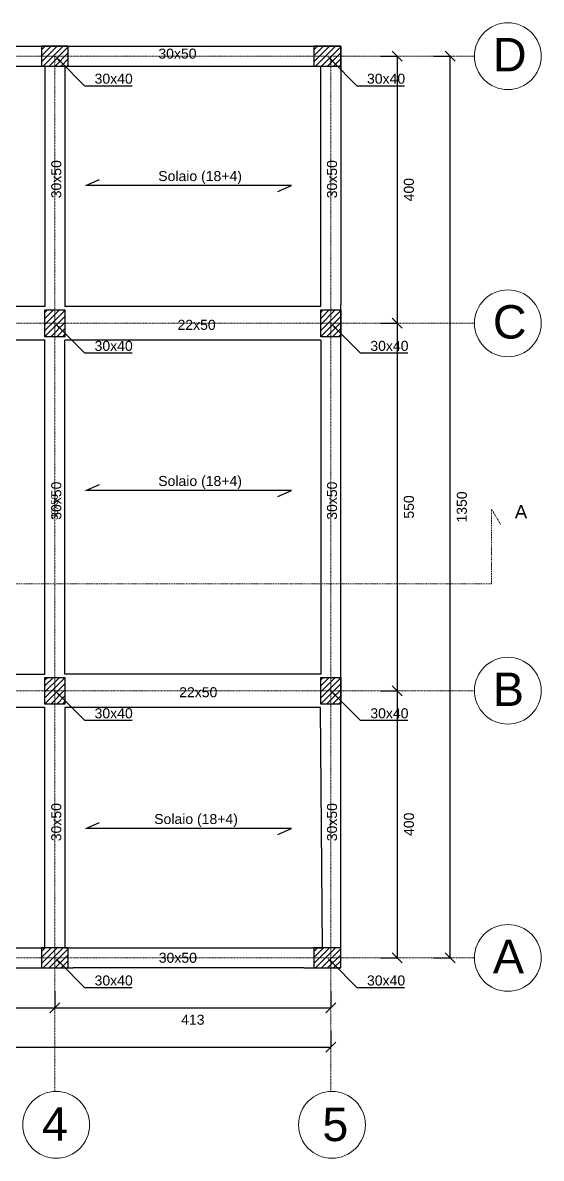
# Model space of a CAD drawing. Header units: millimetres. Extents: x -455371 to 117772, y -78417 to 116564.
# Drawn here: x -11645 to -3888, y -22450 to -5450 of the extents above; entities that cross this region are included whole.
import ezdxf
from ezdxf import colors
from ezdxf.entities.mleader import LeaderData, LeaderLine
from ezdxf.math import Vec2, Vec3

# ---------------------------------------------------------------- set-up
doc = ezdxf.new("R2010")
doc.units = ezdxf.units.MM
doc.linetypes.add('TRATTOPUNTO', pattern=[25.4, 12.7, -6.35, 0, -6.35])
doc.layers.get('0').update_dxf_attribs({"color": 255})
for name, color, linetype, lineweight in [('Cls', 7, 'Continuous', 25), ('fili fissi', 210, 'Continuous', 18), ('fili fissi tratteggiati', 210, 'TRATTOPUNTO', 18), ('quote', 5, 'Continuous', 15), ('Scritte', 7, 'Continuous', 15)]:
    doc.layers.add(name, color=color, linetype=linetype, lineweight=lineweight)
doc.layers.add('RETINI', color=253, linetype='Continuous')
doc.styles.get("Standard").update_dxf_attribs({"font": 'arial.ttf'})
doc.dimstyles.new('scala1 a 100', dxfattribs={"dimtxt": 150, "dimasz": 150, "dimexe": 0.18, "dimexo": 250, "dimgap": 100, "dimtad": 2, "dimdec": 0, "dimlfac": 0.1, "dimzin": 0, "dimdsep": 46, "dimtxsty": 'Standard', "dimblk": 'OBLIQUE', "dimcen": -100, "dimadec": 0, "dimazin": 0, "dimtfac": 1, "dimtdec": 0, "dimtofl": 0, "dimtmove": 0, "dimatfit": 3, "dimfxl": 250, "dimfxlon": 1, "dimtolj": 1, "dimtzin": 0, "dimarcsym": 0})

# ---------------------------------------------------------------- blocks, each defined once
blk = doc.blocks.new('_Oblique')
at = {"color": 0, "linetype": 'ByBlock', "lineweight": -2}
blk.add_line((-0.5, -0.5), (0.5, 0.5), dxfattribs=at)
blk = doc.blocks.new('*D2148')
at = {"layer": 'Defpoints', "color": 0, "transparency": 16777216}
for p in [(-6888, -5950), (-6888, -9950), (-6045, -9950)]:
    blk.add_point(p, dxfattribs=at)
at = {"layer": 'quote', "color": 0, "lineweight": -2, "transparency": 16777216}
for p, q in [((-6295, -5950), (-6045, -5950)), ((-6045, -5950), (-6045, -9950)), ((-6295, -9950), (-6045, -9950))]:
    blk.add_line(p, q, dxfattribs=at)
at = {"layer": 'quote', "color": 0, "lineweight": -2, "transparency": 16777216, "xscale": 150, "yscale": 150, "zscale": 150}
for p, rotation in [((-6045, -5950), 90), ((-6045, -9950), 270)]:
    blk.add_blockref('_Oblique', p, dxfattribs=dict(at, rotation=rotation))
at = {"layer": 'quote', "color": 0, "transparency": 16777216, "insert": (-5868, -7950), "char_height": 150, "attachment_point": 5, "rotation": 90}
blk.add_mtext('\\A1;400', dxfattribs=at)
blk = doc.blocks.new('*D2149')
at = {"layer": 'Defpoints', "color": 0, "transparency": 16777216}
for p in [(-6888, -9950), (-7038, -15450), (-6045, -15450)]:
    blk.add_point(p, dxfattribs=at)
at = {"layer": 'quote', "color": 0, "lineweight": -2, "transparency": 16777216}
for p, q in [((-6295, -9950), (-6045, -9950)), ((-6045, -9950), (-6045, -15450)), ((-6295, -15450), (-6045, -15450))]:
    blk.add_line(p, q, dxfattribs=at)
at = {"layer": 'quote', "color": 0, "lineweight": -2, "transparency": 16777216, "xscale": 150, "yscale": 150, "zscale": 150}
for p, rotation in [((-6045, -9950), 90), ((-6045, -15450), 270)]:
    blk.add_blockref('_Oblique', p, dxfattribs=dict(at, rotation=rotation))
at = {"layer": 'quote', "color": 0, "transparency": 16777216, "insert": (-5868, -12700), "char_height": 150, "attachment_point": 5, "rotation": 90}
blk.add_mtext('\\A1;550', dxfattribs=at)
blk = doc.blocks.new('*D2150')
at = {"layer": 'Defpoints', "color": 0, "transparency": 16777216}
for p in [(-7038, -15450), (-7038, -19450), (-6045, -19450)]:
    blk.add_point(p, dxfattribs=at)
at = {"layer": 'quote', "color": 0, "lineweight": -2, "transparency": 16777216}
for p, q in [((-6295, -15450), (-6045, -15450)), ((-6045, -15450), (-6045, -19450)), ((-6295, -19450), (-6045, -19450))]:
    blk.add_line(p, q, dxfattribs=at)
at = {"layer": 'quote', "color": 0, "lineweight": -2, "transparency": 16777216, "xscale": 150, "yscale": 150, "zscale": 150}
for p, rotation in [((-6045, -15450), 90), ((-6045, -19450), 270)]:
    blk.add_blockref('_Oblique', p, dxfattribs=dict(at, rotation=rotation))
at = {"layer": 'quote', "color": 0, "transparency": 16777216, "insert": (-5868, -17450), "char_height": 150, "attachment_point": 5, "rotation": 90}
blk.add_mtext('\\A1;400', dxfattribs=at)
blk = doc.blocks.new('*D2153')
at = {"layer": 'Defpoints', "color": 0, "transparency": 16777216}
for p in [(-16663, -19450), (-11163, -19450), (-11163, -20200)]:
    blk.add_point(p, dxfattribs=at)
at = {"layer": 'quote', "color": 0, "lineweight": -2, "transparency": 16777216}
for p, q in [((-16663, -19950), (-16663, -20200)), ((-11163, -19950), (-11163, -20200)), ((-16663, -20200), (-11163, -20200))]:
    blk.add_line(p, q, dxfattribs=at)
at = {"layer": 'quote', "color": 0, "lineweight": -2, "transparency": 16777216, "xscale": 150, "yscale": 150, "zscale": 150, "rotation": 180}
blk.add_blockref('_Oblique', (-16663, -20200), dxfattribs=at)
at = {"layer": 'quote', "color": 0, "lineweight": -2, "transparency": 16777216, "xscale": 150, "yscale": 150, "zscale": 150}
blk.add_blockref('_Oblique', (-11163, -20200), dxfattribs=at)
at = {"layer": 'quote', "color": 0, "transparency": 16777216, "insert": (-13913, -20377), "char_height": 150, "attachment_point": 5}
blk.add_mtext('\\A1;550', dxfattribs=at)
blk = doc.blocks.new('*D2154')
at = {"layer": 'Defpoints', "color": 0, "transparency": 16777216}
for p in [(-11163, -19450), (-7038, -19450), (-7038, -20200)]:
    blk.add_point(p, dxfattribs=at)
at = {"layer": 'quote', "color": 0, "lineweight": -2, "transparency": 16777216}
for p, q in [((-11163, -19950), (-11163, -20200)), ((-7038, -19950), (-7038, -20200)), ((-11163, -20200), (-7038, -20200))]:
    blk.add_line(p, q, dxfattribs=at)
at = {"layer": 'quote', "color": 0, "lineweight": -2, "transparency": 16777216, "xscale": 150, "yscale": 150, "zscale": 150, "rotation": 180}
blk.add_blockref('_Oblique', (-11163, -20200), dxfattribs=at)
at = {"layer": 'quote', "color": 0, "lineweight": -2, "transparency": 16777216, "xscale": 150, "yscale": 150, "zscale": 150}
blk.add_blockref('_Oblique', (-7038, -20200), dxfattribs=at)
at = {"layer": 'quote', "color": 0, "transparency": 16777216, "insert": (-9101, -20377), "char_height": 150, "attachment_point": 5}
blk.add_mtext('\\A1;413', dxfattribs=at)
blk = doc.blocks.new('*D2147')
at = {"layer": 'Defpoints', "color": 0, "transparency": 16777216}
for p in [(-24788, -19450), (-7038, -19450), (-7038, -20786)]:
    blk.add_point(p, dxfattribs=at)
at = {"layer": 'quote', "color": 0, "lineweight": -2, "transparency": 16777216}
for p, q in [((-24788, -20536), (-24788, -20786)), ((-7038, -20536), (-7038, -20786)), ((-24788, -20786), (-7038, -20786))]:
    blk.add_line(p, q, dxfattribs=at)
at = {"layer": 'quote', "color": 0, "lineweight": -2, "transparency": 16777216, "xscale": 150, "yscale": 150, "zscale": 150, "rotation": 180}
blk.add_blockref('_Oblique', (-24788, -20786), dxfattribs=at)
at = {"layer": 'quote', "color": 0, "lineweight": -2, "transparency": 16777216, "xscale": 150, "yscale": 150, "zscale": 150}
blk.add_blockref('_Oblique', (-7038, -20786), dxfattribs=at)
at = {"layer": 'quote', "color": 0, "transparency": 16777216, "insert": (-15913, -20963), "char_height": 150, "attachment_point": 5}
blk.add_mtext('\\A1;1775', dxfattribs=at)
blk = doc.blocks.new('*D2155')
at = {"layer": 'Defpoints', "color": 0, "transparency": 16777216}
for p in [(-7038, -5950), (-5252, -5950), (-7038, -19450)]:
    blk.add_point(p, dxfattribs=at)
at = {"layer": 'quote', "color": 0, "lineweight": -2, "transparency": 16777216}
for p, q in [((-5502, -5950), (-5252, -5950)), ((-5252, -19450), (-5252, -5950)), ((-5502, -19450), (-5252, -19450))]:
    blk.add_line(p, q, dxfattribs=at)
at = {"layer": 'quote', "color": 0, "lineweight": -2, "transparency": 16777216, "xscale": 150, "yscale": 150, "zscale": 150}
for p, rotation in [((-5252, -5950), 90), ((-5252, -19450), 270)]:
    blk.add_blockref('_Oblique', p, dxfattribs=dict(at, rotation=rotation))
at = {"layer": 'quote', "color": 0, "transparency": 16777216, "insert": (-5076, -12700), "char_height": 150, "attachment_point": 5, "rotation": 90}
blk.add_mtext('\\A1;1350', dxfattribs=at)

msp = doc.modelspace()

# ---------------------------------------------------------------- hatches: boundary and pattern name
at = {"layer": 'RETINI'}
h = msp.add_hatch(dxfattribs=at)
h.set_pattern_fill('ANSI31', color=256, scale=20)
h.set_pattern_definition([(45, (92168.794, -52022.914), (-44.90128, 44.90128), [])])
h.paths.add_polyline_path([(-11213.3, -5800.4), (-11363.3, -5800.4), (-11363.3, -6100.4), (-11213.3, -6100.4)])
h.paths.add_polyline_path([(-10963.3, -5800.4), (-11213.3, -5800.4), (-11213.3, -6100.4), (-10963.3, -6100.4)])
h = msp.add_hatch(dxfattribs=at)
h.set_pattern_fill('ANSI31', color=256, scale=20)
h.set_pattern_definition([(45, (96243.794, -52022.914), (-44.90128, 44.90128), [])])
h.paths.add_polyline_path([(-7138.3, -5800.4), (-7288.3, -5800.4), (-7288.3, -6100.4), (-7138.3, -6100.4)])
h.paths.add_polyline_path([(-6888.3, -5800.4), (-7138.3, -5800.4), (-7138.3, -6100.4), (-6888.3, -6100.4)])
h = msp.add_hatch(dxfattribs=at)
h.set_pattern_fill('ANSI31', color=256, scale=20)
h.set_pattern_definition([(45, (79229.22, 5500), (-44.90128, 44.90128), [])])
h.paths.add_polyline_path([(-11163.3, -9750.4), (-11313.3, -9750.4), (-11313.3, -10150.4), (-11163.3, -10150.4)])
h.paths.add_polyline_path([(-11013.3, -9750.4), (-11163.3, -9750.4), (-11163.3, -9950.4), (-11013.3, -9950.4)])
h.paths.add_polyline_path([(-11013.3, -9950.4), (-11163.3, -9950.4), (-11163.3, -10150.4), (-11013.3, -10150.4)])
h = msp.add_hatch(dxfattribs=at)
h.set_pattern_fill('ANSI31', color=256, scale=20)
h.set_pattern_definition([(45, (83354.22, 5500), (-44.90128, 44.90128), [])])
h.paths.add_polyline_path([(-7038.3, -9750.4), (-7188.3, -9750.4), (-7188.3, -10150.4), (-7038.3, -10150.4)])
h.paths.add_polyline_path([(-6888.3, -9750.4), (-7038.3, -9750.4), (-7038.3, -9950.4), (-6888.3, -9950.4)])
h.paths.add_polyline_path([(-6888.3, -9950.4), (-7038.3, -9950.4), (-7038.3, -10150.4), (-6888.3, -10150.4)])
h = msp.add_hatch(dxfattribs=at)
h.set_pattern_fill('ANSI31', color=256, scale=20)
h.set_pattern_definition([(45, (79229.22, -5e-11), (-44.90128, 44.90128), [])])
h.paths.add_polyline_path([(-11163.3, -15250.4), (-11313.3, -15250.4), (-11313.3, -15650.4), (-11163.3, -15650.4)])
h.paths.add_polyline_path([(-11013.3, -15250.4), (-11163.3, -15250.4), (-11163.3, -15450.4), (-11013.3, -15450.4)])
h.paths.add_polyline_path([(-11013.3, -15450.4), (-11163.3, -15450.4), (-11163.3, -15650.4), (-11013.3, -15650.4)])
h = msp.add_hatch(dxfattribs=at)
h.set_pattern_fill('ANSI31', color=256, scale=20)
h.set_pattern_definition([(45, (83354.22, -5e-11), (-44.90128, 44.90128), [])])
h.paths.add_polyline_path([(-7038.3, -15250.4), (-7188.3, -15250.4), (-7188.3, -15650.4), (-7038.3, -15650.4)])
h.paths.add_polyline_path([(-6888.3, -15250.4), (-7038.3, -15250.4), (-7038.3, -15450.4), (-6888.3, -15450.4)])
h.paths.add_polyline_path([(-6888.3, -15450.4), (-7038.3, -15450.4), (-7038.3, -15650.4), (-6888.3, -15650.4)])
h = msp.add_hatch(dxfattribs=at)
h.set_pattern_fill('ANSI31', color=256, scale=20)
h.set_pattern_definition([(45, (92168.794, -65522.914), (-44.90128, 44.90128), [])])
h.paths.add_polyline_path([(-11213.3, -19300.4), (-11363.3, -19300.4), (-11363.3, -19600.4), (-11213.3, -19600.4)])
h.paths.add_polyline_path([(-10963.3, -19300.4), (-11213.3, -19300.4), (-11213.3, -19600.4), (-10963.3, -19600.4)])
h = msp.add_hatch(dxfattribs=at)
h.set_pattern_fill('ANSI31', color=256, scale=20)
h.set_pattern_definition([(45, (96243.794, -65522.914), (-44.90128, 44.90128), [])])
h.paths.add_polyline_path([(-7138.3, -19300.4), (-7288.3, -19300.4), (-7288.3, -19600.4), (-7138.3, -19600.4)])
h.paths.add_polyline_path([(-6888.3, -19300.4), (-7138.3, -19300.4), (-7138.3, -19600.4), (-6888.3, -19600.4)])

# ---------------------------------------------------------------- linework, layer by layer
at = {"layer": 'Cls'}
for points in [[(-16388.3, -5800.4), (-11438.3, -5800.4)], [(-11438.3, -5800.4), (-10888.3, -5800.4)], [(-11363.3, -5800.4), (-11363.3, -6100.4), (-10963.3, -6100.4), (-10963.3, -5800.4), (-11363.3, -5800.4), (-11363.3, -5950.4)], [(-10888.3, -5800.4), (-7438.3, -5800.4)], [(-7438.3, -5800.4), (-6888.3, -5800.4), (-6888.3, -9675.4)], [(-7288.3, -5800.4), (-7288.3, -6100.4), (-6888.3, -6100.4), (-6888.3, -5800.4), (-7288.3, -5800.4), (-7288.3, -5950.4)], [(-11013.3, -6100.4), (-7188.3, -6100.4)], [(-11013.3, -6100.4), (-11013.3, -9700.4)], [(-7188.3, -9700.4), (-7188.3, -6100.4)], [(-7828.1, -7977.8), (-7625.7, -7887.9), (-9163.3, -7887.9), (-10700.9, -7887.9), (-10498.6, -7798.1)], [(-6888.3, -15175.4), (-6888.3, -9675.4)], [(-11313.3, -10150.4), (-11313.3, -9750.4), (-11013.3, -9750.4), (-11013.3, -10150.4), (-11313.3, -10150.4)], [(-7188.3, -9700.4), (-11013.3, -9700.4)], [(-7188.3, -10150.4), (-7188.3, -9750.4), (-6888.3, -9750.4), (-6888.3, -10150.4), (-7188.3, -10150.4)], [(-11313.3, -10200.4), (-16513.3, -10200.4), (-16513.3, -15200.4), (-11313.3, -15200.4)], [(-11313.3, -15200.4), (-11313.3, -10200.4)], [(-11013.3, -15200.4), (-11013.3, -10200.4)], [(-7188.3, -10200.4), (-7188.3, -15200.4), (-11013.3, -15200.4)], [(-7188.3, -10200.4), (-11013.3, -10200.4)], [(-7828.1, -12542.3), (-7625.7, -12452.5), (-9163.3, -12452.5), (-10700.9, -12452.5), (-10498.6, -12362.7)], [(-11313.3, -15650.4), (-11313.3, -15250.4), (-11013.3, -15250.4), (-11013.3, -15650.4), (-11313.3, -15650.4)], [(-7438.3, -19600.4), (-6888.3, -19600.4), (-6888.3, -15175.4)], [(-7188.3, -15650.4), (-7188.3, -15250.4), (-6888.3, -15250.4), (-6888.3, -15650.4), (-7188.3, -15650.4)], [(-11013.3, -15700.4), (-11013.3, -19300.4), (-7163.3, -19300.4), (-7188.5, -15699.6), (-11013.3, -15700.4)], [(-7828.1, -17602.8), (-7625.7, -17512.9), (-9163.3, -17512.9), (-10700.9, -17512.9), (-10498.6, -17423.1)], [(-16413.3, -19300.4), (-11413.3, -19300.4)], [(-11363.3, -19300.4), (-11363.3, -19600.4), (-10963.3, -19600.4), (-10963.3, -19300.4), (-11363.3, -19300.4), (-11363.3, -19450.4)], [(-7288.3, -19300.4), (-7288.3, -19600.4), (-6888.3, -19600.4), (-6888.3, -19300.4), (-7288.3, -19300.4), (-7288.3, -19450.4)], [(-16663.3, -19600.4), (-11163.3, -19600.4)], [(-11438.3, -19600.4), (-10888.3, -19600.4)], [(-7438.3, -19600.4), (-10888.3, -19600.4)]]:
    msp.add_lwpolyline(points, dxfattribs=at)
for points in [[(-11313.3, -9700.4), (-16513.3, -9700.4), (-16513.3, -6100.4), (-11313.3, -6100.4)], [(-11313.3, -15700.4), (-16513.3, -15700.4), (-16513.3, -19300.4), (-11313.3, -19300.4)]]:
    msp.add_lwpolyline(points, close=True, dxfattribs=at)
at = {"layer": 'fili fissi'}
for centre in [(-4388.3, -5950.4), (-4388.3, -9950.4), (-4388.3, -15450.4), (-4388.3, -19450.4), (-11144.8, -21950.1), (-7019.8, -21950.1)]:
    msp.add_circle(centre, 500, dxfattribs=at)
at = {"layer": 'fili fissi tratteggiati', "ltscale": 0.25}
for p, q in [((-24788.3, -5950.4), (-4888.3, -5950.4)), ((-24788.3, -9950.4), (-4888.3, -9950.4)), ((-4888.3, -15450.4), (-24788.3, -15450.4))]:
    msp.add_line(p, q, dxfattribs=at)
at = {"layer": 'fili fissi tratteggiati'}
for p, q in [((-4632.3, -13849.9), (-4632.3, -12730.7)), ((-4632.3, -12730.7), (-4492.8, -12968.6)), ((-25470.8, -13849.9), (-4632.3, -13849.9))]:
    msp.add_line(p, q, dxfattribs=at)
at = {"layer": 'fili fissi tratteggiati', "ltscale": 0.25}
for points in [[(-11163.3, -5950.4), (-11163.3, -21450.4)], [(-7038.3, -21450.4), (-7038.3, -5950.4)], [(-24788.3, -19450.4), (-4888.3, -19450.4)]]:
    msp.add_lwpolyline(points, dxfattribs=at)

# ---------------------------------------------------------------- texts
at = {"layer": 'Scritte', "attachment_point": 1}
for s, width, gutter_width, heights, insert, char_height in [('D', 937.472, 12.5, [0], (-4612.2, -5678.9), 500), ('30x50', 1161.595, 12.5, [0], (-9616.1, -5838.3), 150), ('Solaio (18+4)', 1399.609, 12.5, [0], (-9617.9, -7671.1), 150), ('C', 937.472, 12.5, [0], (-4612.2, -9678.9), 500), ('22x50', 1161.595, 12.5, [0], (-9329.8, -9898.3), 150), ('Solaio (18+4)', 1399.609, 12.5, [0], (-9617.9, -12235.6), 150), ('\\pxqc;A', 437.901, 0, [313.3], (-4410, -12672.2), 200), ('B', 937.472, 12.5, [0], (-4612.2, -15178.9), 500), ('22x50', 1161.595, 12.5, [0], (-9304.8, -15398.3), 150), ('Solaio (18+4)', 1399.609, 12.5, [0], (-9678.5, -17296.1), 150), ('A', 937.472, 12.5, [0], (-4612.2, -19178.9), 500), ('30x50', 1161.595, 12.5, [0], (-9610.3, -19373.1), 150), ('4', 937.472, 12.5, [0], (-11358, -21686.4), 500), ('5', 937.472, 12.5, [0], (-7163.2, -21692.7), 500)]:
    msp.add_mtext_dynamic_manual_height_columns(s, width=width, gutter_width=gutter_width, heights=heights, dxfattribs=dict(at, insert=insert, char_height=char_height))
at = {"layer": 'Scritte', "attachment_point": 1, "rotation": 90}
for insert, char_height in [((-11218.8, -8078.6), 150), ((-7093.8, -8078.6), 150), ((-11218.8, -12891.1), 150), ((-7093.8, -12891.1), 150), ((-11218.8, -12891.1), 100), ((-11218.8, -17703.6), 150), ((-7093.8, -17703.6), 150)]:
    msp.add_mtext_dynamic_manual_height_columns('30x50', width=1136.536, gutter_width=12.5, heights=[0], dxfattribs=dict(at, insert=insert, char_height=char_height))

# ---------------------------------------------------------------- dimensions: what is measured, and where the dimension line sits
at = {"layer": 'quote'}
for base, p1, p2, picture, middle in [((-5252.2, -5950.4), (-7038.3, -19450.4), (-7038.3, -5950.4), '*D2155', (-5075.6, -12700.4)), ((-6044.8, -9950.4), (-6888.3, -5950.4), (-6888.3, -9950.4), '*D2148', (-5868.2, -7950.4))]:
    dim = msp.add_linear_dim(base=base, p1=p1, p2=p2, angle=90, dimstyle='scala1 a 100', dxfattribs=at)
    dim.commit()
    dim.dimension.update_dxf_attribs({"geometry": picture, "text_midpoint": middle})
for base, p1, p2, picture, middle in [((-6044.8, -15450.4), (-6888.3, -9950.4), (-7038.3, -15450.4), '*D2149', (-5868.2, -12700.4)), ((-6044.8, -19450.4), (-7038.3, -15450.4), (-7038.3, -19450.4), '*D2150', (-5868.2, -17450.4))]:
    dim = msp.add_linear_dim(base=base, p1=p1, p2=p2, angle=90, dimstyle='scala1 a 100', override={"dimtmove": 1}, dxfattribs=at)
    dim.commit()
    dim.dimension.update_dxf_attribs({"geometry": picture, "text_midpoint": middle})
dim = msp.add_linear_dim(base=(-7038.3, -20786.3), p1=(-24788.3, -19450.4), p2=(-7038.3, -19450.4), dimstyle='scala1 a 100', dxfattribs=at)
dim.commit()
dim.dimension.update_dxf_attribs({"geometry": '*D2147', "text_midpoint": (-15913.3, -20962.9)})
for base, p1, p2, picture, middle in [((-11163.3, -20200.1), (-16663.3, -19450.4), (-11163.3, -19450.4), '*D2153', (-13913.3, -20376.6)), ((-7038.3369198, -20200.0565188), (-11163.3369198, -19450.4367595), (-7038.3369198, -19450.4367595), '*D2154', (-9100.8369198, -20376.6936266))]:
    dim = msp.add_linear_dim(base=base, p1=p1, p2=p2, dimstyle='scala1 a 100', override={"dimtmove": 1}, dxfattribs=at)
    dim.commit()
    dim.dimension.update_dxf_attribs({"geometry": picture, "text_midpoint": middle})

# ---------------------------------------------------------------- leaders
ml = msp.add_multileader_mtext('Standard', dxfattribs=at)
ml.set_content('30x40', color=256)
ml.set_leader_properties()
ml.build(insert=Vec2(0, 0))
ml.multileader.update_dxf_attribs({"text_left_attachment_type": 6, "text_right_attachment_type": 6, "dogleg_length": 100, "arrow_head_size": 100})
ctx = ml.context
ctx.base_point, ctx.char_height, ctx.arrow_head_size, ctx.landing_gap_size, ctx.plane_origin = Vec3(-10620.5, -6393.3), 150, 100, 50, Vec3(-11163.3, -5950.4)
ctx.left_attachment, ctx.right_attachment = 6, 6
notes = []
notes.append((ctx, [(0, (1, 1, 0), (-10720.5, -6393.3), (1, 0), 100, [(0, [(-11163.3, -5950.4), (-10720.5, -6393.3)], 0, [])])]))
ctx.mtext.insert, ctx.mtext.flow_direction = Vec3(-10570.5, -6213.3), 5
ml = msp.add_multileader_mtext('Standard', dxfattribs=at)
ml.set_content('30x40', color=256)
ml.set_leader_properties()
ml.build(insert=Vec2(0, 0))
ml.multileader.update_dxf_attribs({"text_left_attachment_type": 6, "text_right_attachment_type": 6, "dogleg_length": 100, "arrow_head_size": 100})
ctx = ml.context
ctx.base_point, ctx.char_height, ctx.arrow_head_size, ctx.landing_gap_size, ctx.plane_origin = Vec3(-6545.5, -6393.3), 150, 100, 50, Vec3(-7088.3, -5950.4)
ctx.left_attachment, ctx.right_attachment = 6, 6
notes.append((ctx, [(0, (1, 1, 0), (-6645.5, -6393.3), (1, 0), 100, [(0, [(-7088.3, -5950.4), (-6645.5, -6393.3)], 0, [])])]))
ctx.mtext.insert, ctx.mtext.flow_direction = Vec3(-6495.5, -6213.3), 5
ml = msp.add_multileader_mtext('Standard', dxfattribs=at)
ml.set_content('30x40', color=256)
ml.set_leader_properties()
ml.build(insert=Vec2(0, 0))
ml.multileader.update_dxf_attribs({"text_left_attachment_type": 6, "text_right_attachment_type": 6, "dogleg_length": 100, "arrow_head_size": 100})
ctx = ml.context
ctx.base_point, ctx.char_height, ctx.arrow_head_size, ctx.landing_gap_size, ctx.plane_origin = Vec3(-10620.5, -10393.3), 150, 100, 50, Vec3(-11163.3, -9950.4)
ctx.left_attachment, ctx.right_attachment = 6, 6
notes.append((ctx, [(0, (1, 1, 0), (-10720.5, -10393.3), (1, 0), 100, [(0, [(-11163.3, -9950.4), (-10720.5, -10393.3)], 0, [])])]))
ctx.mtext.insert, ctx.mtext.flow_direction = Vec3(-10570.5, -10213.3), 5
ml = msp.add_multileader_mtext('Standard', dxfattribs=at)
ml.set_content('30x40', color=256)
ml.set_leader_properties()
ml.build(insert=Vec2(0, 0))
ml.multileader.update_dxf_attribs({"text_left_attachment_type": 6, "text_right_attachment_type": 6, "dogleg_length": 100, "arrow_head_size": 100})
ctx = ml.context
ctx.base_point, ctx.char_height, ctx.arrow_head_size, ctx.landing_gap_size, ctx.plane_origin = Vec3(-6495.5, -10393.3), 150, 100, 50, Vec3(-7038.3, -9950.4)
ctx.left_attachment, ctx.right_attachment = 6, 6
notes.append((ctx, [(0, (1, 1, 0), (-6595.5, -10393.3), (1, 0), 100, [(0, [(-7038.3, -9950.4), (-6595.5, -10393.3)], 0, [])])]))
ctx.mtext.insert, ctx.mtext.flow_direction = Vec3(-6445.5, -10213.3), 5
ml = msp.add_multileader_mtext('Standard', dxfattribs=at)
ml.set_content('30x40', color=256)
ml.set_leader_properties()
ml.build(insert=Vec2(0, 0))
ml.multileader.update_dxf_attribs({"text_left_attachment_type": 6, "text_right_attachment_type": 6, "dogleg_length": 100, "arrow_head_size": 100})
ctx = ml.context
ctx.base_point, ctx.char_height, ctx.arrow_head_size, ctx.landing_gap_size, ctx.plane_origin = Vec3(-10620.5, -15893.3), 150, 100, 50, Vec3(-11163.3, -15450.4)
ctx.left_attachment, ctx.right_attachment = 6, 6
notes.append((ctx, [(0, (1, 1, 0), (-10720.5, -15893.3), (1, 0), 100, [(0, [(-11163.3, -15450.4), (-10720.5, -15893.3)], 0, [])])]))
ctx.mtext.insert, ctx.mtext.flow_direction = Vec3(-10570.5, -15713.3), 5
ml = msp.add_multileader_mtext('Standard', dxfattribs=at)
ml.set_content('30x40', color=256)
ml.set_leader_properties()
ml.build(insert=Vec2(0, 0))
ml.multileader.update_dxf_attribs({"text_left_attachment_type": 6, "text_right_attachment_type": 6, "dogleg_length": 100, "arrow_head_size": 100})
ctx = ml.context
ctx.base_point, ctx.char_height, ctx.arrow_head_size, ctx.landing_gap_size, ctx.plane_origin = Vec3(-6495.5, -15893.3), 150, 100, 50, Vec3(-7038.3, -15450.4)
ctx.left_attachment, ctx.right_attachment = 6, 6
notes.append((ctx, [(0, (1, 1, 0), (-6595.5, -15893.3), (1, 0), 100, [(0, [(-7038.3, -15450.4), (-6595.5, -15893.3)], 0, [])])]))
ctx.mtext.insert, ctx.mtext.flow_direction = Vec3(-6445.5, -15713.3), 5
ml = msp.add_multileader_mtext('Standard', dxfattribs=at)
ml.set_content('30x40', color=256)
ml.set_leader_properties()
ml.build(insert=Vec2(0, 0))
ml.multileader.update_dxf_attribs({"text_left_attachment_type": 6, "text_right_attachment_type": 6, "dogleg_length": 100, "arrow_head_size": 100})
ctx = ml.context
ctx.base_point, ctx.char_height, ctx.arrow_head_size, ctx.landing_gap_size, ctx.plane_origin = Vec3(-10620.5, -19893.3), 150, 100, 50, Vec3(-11163.3, -19450.4)
ctx.left_attachment, ctx.right_attachment = 6, 6
notes.append((ctx, [(0, (1, 1, 0), (-10720.5, -19893.3), (1, 0), 100, [(0, [(-11163.3, -19450.4), (-10720.5, -19893.3)], 0, [])])]))
ctx.mtext.insert, ctx.mtext.flow_direction = Vec3(-10570.5, -19713.3), 5
ml = msp.add_multileader_mtext('Standard', dxfattribs=at)
ml.set_content('30x40', color=256)
ml.set_leader_properties()
ml.build(insert=Vec2(0, 0))
ml.multileader.update_dxf_attribs({"text_left_attachment_type": 6, "text_right_attachment_type": 6, "dogleg_length": 100, "arrow_head_size": 100})
ctx = ml.context
ctx.base_point, ctx.char_height, ctx.arrow_head_size, ctx.landing_gap_size, ctx.plane_origin = Vec3(-6545.5, -19893.3), 150, 100, 50, Vec3(-7088.3, -19450.4)
ctx.left_attachment, ctx.right_attachment = 6, 6
notes.append((ctx, [(0, (1, 1, 0), (-6645.5, -19893.3), (1, 0), 100, [(0, [(-7088.3, -19450.4), (-6645.5, -19893.3)], 0, [])])]))
ctx.mtext.insert, ctx.mtext.flow_direction = Vec3(-6495.5, -19713.3), 5
for ctx, leaders in notes:
    for number, flags, end, landing, length, lines in leaders:
        leader = LeaderData()
        leader.index, (leader.has_last_leader_line, leader.has_dogleg_vector, leader.attachment_direction) = number, flags
        leader.last_leader_point, leader.dogleg_vector, leader.dogleg_length = Vec3(end), Vec3(landing), length
        for number, points, colour, breaks in lines:
            line = LeaderLine()
            line.index, line.vertices, line.color, line.breaks = number, Vec3.list(points), colors.encode_raw_color(colour), breaks
            leader.lines.append(line)
        ctx.leaders.append(leader)

doc.saveas('drawing.dxf')
